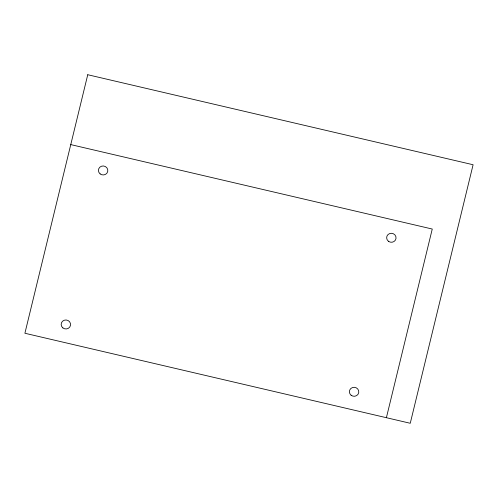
<?xml version="1.0" encoding="UTF-8"?>
<svg xmlns="http://www.w3.org/2000/svg" width="498" height="498" viewBox="0 0 498 498"><rect width="100%" height="100%" fill="white"/><g stroke="black" fill="none" stroke-linecap="round" stroke-linejoin="round"><path stroke-width="0.75" d="M386.398 417.704L432.258 229.043L70.766 144.601M87.748 74.725L24.9 333.255L410.252 423.275L473.1 164.745L87.748 74.725M100.16 173.914A4.712 4.494 8 0 0 107.773 171.212A4.712 4.494 8 0 0 101.43 166.239A4.712 4.494 8 0 0 100.16 173.914M62.904 327.921A4.712 4.494 8 0 0 70.517 325.219A4.712 4.494 8 0 0 64.174 320.245A4.712 4.494 8 0 0 62.904 327.921M351.134 395.25A4.712 4.494 8 0 0 358.747 392.549A4.712 4.494 8 0 0 352.397 387.575A4.712 4.494 8 0 0 351.134 395.25M388.39 241.244A4.712 4.494 8 0 0 395.997 238.542A4.712 4.494 8 0 0 389.654 233.568A4.712 4.494 8 0 0 388.39 241.244"/></g></svg>
